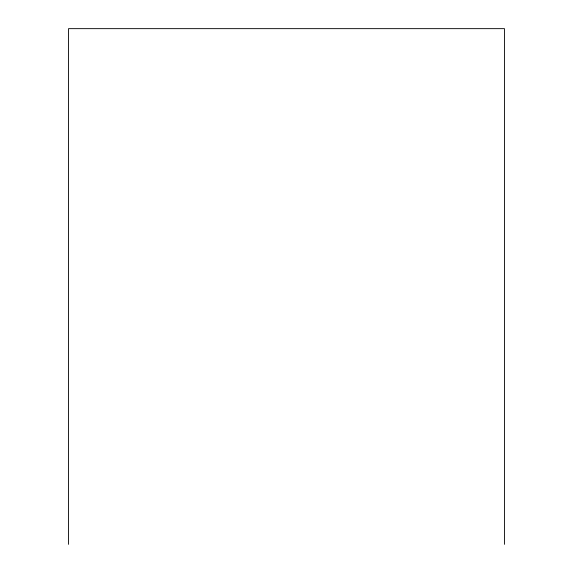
<?xml version="1.0" encoding="UTF-8"?>
<svg xmlns="http://www.w3.org/2000/svg" width="573" height="573" viewBox="0 0 573 573"><rect width="100%" height="100%" fill="white"/><g stroke="black" fill="none" stroke-linecap="round" stroke-linejoin="round"><path stroke-width="0.86" d="M504.462 544.35L504.462 28.65L68.538 28.65L68.538 544.35"/></g></svg>
